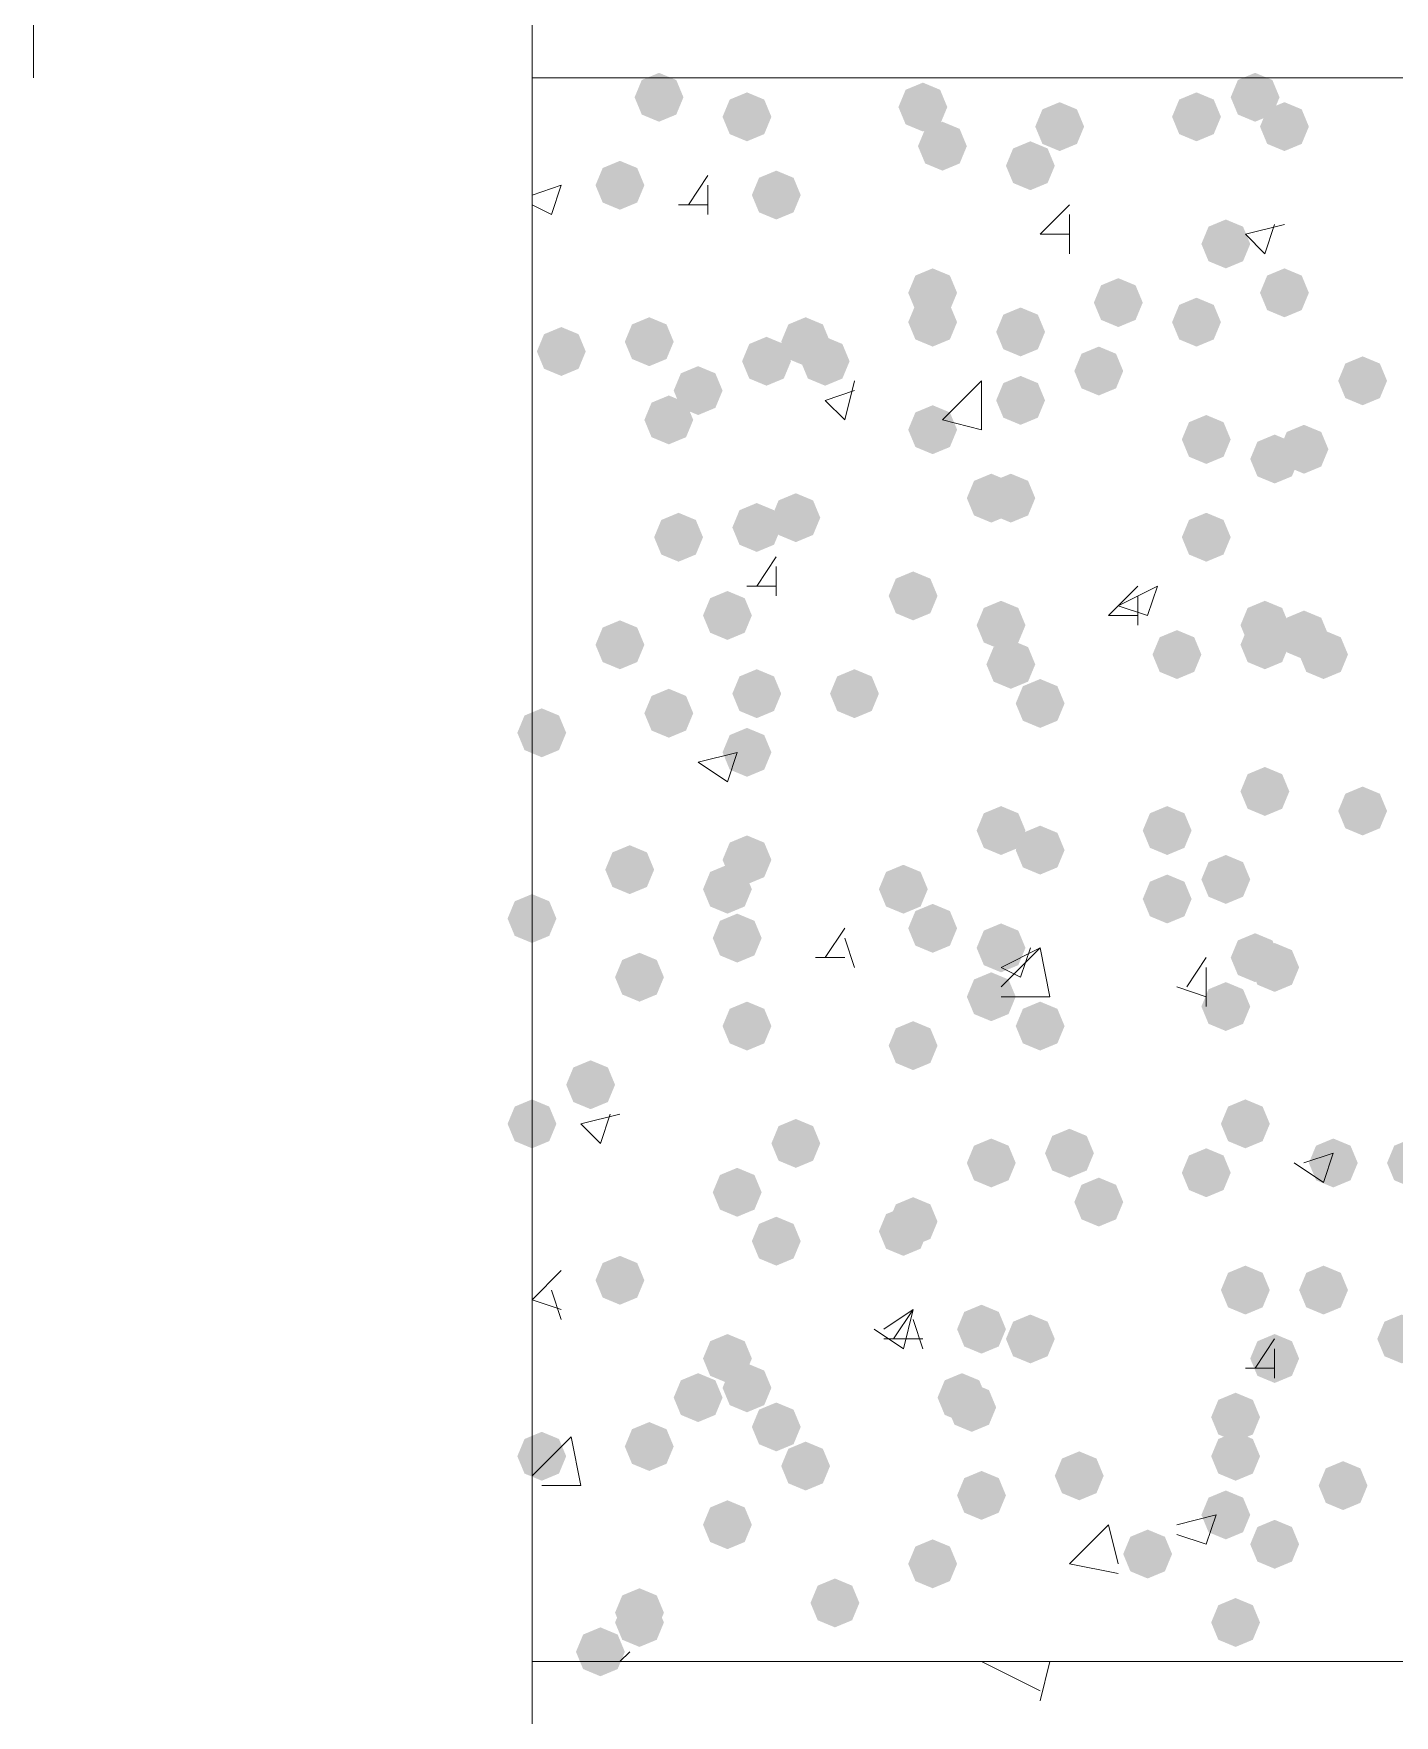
# Model space of a CAD drawing. Header units: millimetres. Extents: x 29 to 95071, y 20 to 67221.
# Drawn here: x 9655 to 10345, y 46277 to 47129 of the extents above; entities that cross this region are included whole.
import ezdxf

# ---------------------------------------------------------------- set-up
doc = ezdxf.new("R2010")
doc.units = ezdxf.units.MM

msp = doc.modelspace()

# ---------------------------------------------------------------- hatches: boundary and pattern name
h = msp.add_hatch(color=7)
h.dxf.hatch_style = 2
h.paths.add_polyline_path([(9971.92, 47084.61), (9963.17, 47088.25), (9959.53, 47097), (9963.17, 47105.75), (9971.92, 47109.39), (9980.67, 47105.75), (9984.31, 47097), (9980.67, 47088.25)])
h = msp.add_hatch(color=7)
h.dxf.hatch_style = 2
h.paths.add_polyline_path([(10274.27, 47084.61), (10265.52, 47088.25), (10261.88, 47097), (10265.52, 47105.75), (10274.27, 47109.39), (10283.02, 47105.75), (10286.66, 47097), (10283.02, 47088.25)])
h = msp.add_hatch(color=7)
h.dxf.hatch_style = 2
h.paths.add_polyline_path([(10016.53, 47074.69), (10007.78, 47078.33), (10004.14, 47087.09), (10007.78, 47095.84), (10016.53, 47099.48), (10025.28, 47095.84), (10028.92, 47087.09), (10025.28, 47078.33)])
h = msp.add_hatch(color=7)
h.dxf.hatch_style = 2
h.paths.add_polyline_path([(10105.75, 47079.65), (10097, 47083.29), (10093.36, 47092.04), (10097, 47100.79), (10105.75, 47104.43), (10114.5, 47100.79), (10118.14, 47092.04), (10114.5, 47083.29)])
h = msp.add_hatch(color=7)
h.dxf.hatch_style = 2
h.paths.add_polyline_path([(10244.53, 47074.69), (10235.78, 47078.33), (10232.14, 47087.09), (10235.78, 47095.84), (10244.53, 47099.48), (10253.28, 47095.84), (10256.92, 47087.09), (10253.28, 47078.33)])
h = msp.add_hatch(color=7)
h.dxf.hatch_style = 2
h.paths.add_polyline_path([(10175.14, 47069.74), (10166.39, 47073.38), (10162.75, 47082.13), (10166.39, 47090.88), (10175.14, 47094.52), (10183.89, 47090.88), (10187.53, 47082.13), (10183.89, 47073.38)])
h = msp.add_hatch(color=7)
h.dxf.hatch_style = 2
h.paths.add_polyline_path([(10289.14, 47069.74), (10280.39, 47073.38), (10276.75, 47082.13), (10280.39, 47090.88), (10289.14, 47094.52), (10297.89, 47090.88), (10301.53, 47082.13), (10297.89, 47073.38)])
h = msp.add_hatch(color=7)
h.dxf.hatch_style = 2
h.paths.add_polyline_path([(10115.66, 47059.82), (10106.91, 47063.46), (10103.27, 47072.22), (10106.91, 47080.97), (10115.66, 47084.61), (10124.41, 47080.97), (10128.05, 47072.22), (10124.41, 47063.46)])
h = msp.add_hatch(color=7)
h.dxf.hatch_style = 2
h.paths.add_polyline_path([(10160.27, 47049.91), (10151.52, 47053.55), (10147.88, 47062.3), (10151.52, 47071.05), (10160.27, 47074.69), (10169.02, 47071.05), (10172.66, 47062.3), (10169.02, 47053.55)])
h = msp.add_hatch(color=7)
h.dxf.hatch_style = 2
h.paths.add_polyline_path([(9952.1, 47040), (9943.34, 47043.64), (9939.7, 47052.39), (9943.34, 47061.14), (9952.1, 47064.78), (9960.85, 47061.14), (9964.49, 47052.39), (9960.85, 47043.64)])
h = msp.add_hatch(color=7)
h.dxf.hatch_style = 2
h.paths.add_polyline_path([(10031.4, 47035.04), (10022.65, 47038.68), (10019.01, 47047.43), (10022.65, 47056.18), (10031.4, 47059.82), (10040.15, 47056.18), (10043.79, 47047.43), (10040.15, 47038.68)])
h = msp.add_hatch(color=7)
h.dxf.hatch_style = 2
h.paths.add_polyline_path([(10259.4, 47010.26), (10250.65, 47013.9), (10247.01, 47022.65), (10250.65, 47031.4), (10259.4, 47035.04), (10268.15, 47031.4), (10271.79, 47022.65), (10268.15, 47013.9)])
h = msp.add_hatch(color=7)
h.dxf.hatch_style = 2
h.paths.add_polyline_path([(10110.71, 46985.48), (10101.95, 46989.12), (10098.31, 46997.87), (10101.95, 47006.62), (10110.71, 47010.26), (10119.46, 47006.62), (10123.1, 46997.87), (10119.46, 46989.12)])
h = msp.add_hatch(color=7)
h.dxf.hatch_style = 2
h.paths.add_polyline_path([(10204.88, 46980.52), (10196.13, 46984.16), (10192.49, 46992.91), (10196.13, 47001.66), (10204.88, 47005.3), (10213.63, 47001.66), (10217.27, 46992.91), (10213.63, 46984.16)])
h = msp.add_hatch(color=7)
h.dxf.hatch_style = 2
h.paths.add_polyline_path([(10289.14, 46985.48), (10280.39, 46989.12), (10276.75, 46997.87), (10280.39, 47006.62), (10289.14, 47010.26), (10297.89, 47006.62), (10301.53, 46997.87), (10297.89, 46989.12)])
h = msp.add_hatch(color=7)
h.dxf.hatch_style = 2
h.paths.add_polyline_path([(10110.71, 46970.61), (10101.95, 46974.25), (10098.31, 46983), (10101.95, 46991.75), (10110.71, 46995.39), (10119.46, 46991.75), (10123.1, 46983), (10119.46, 46974.25)])
h = msp.add_hatch(color=7)
h.dxf.hatch_style = 2
h.paths.add_polyline_path([(10244.53, 46970.61), (10235.78, 46974.25), (10232.14, 46983), (10235.78, 46991.75), (10244.53, 46995.39), (10253.28, 46991.75), (10256.92, 46983), (10253.28, 46974.25)])
h = msp.add_hatch(color=7)
h.dxf.hatch_style = 2
h.paths.add_polyline_path([(9966.97, 46960.69), (9958.21, 46964.33), (9954.57, 46973.08), (9958.21, 46981.84), (9966.97, 46985.48), (9975.72, 46981.84), (9979.36, 46973.08), (9975.72, 46964.33)])
h = msp.add_hatch(color=7)
h.dxf.hatch_style = 2
h.paths.add_polyline_path([(10046.27, 46960.69), (10037.52, 46964.33), (10033.88, 46973.08), (10037.52, 46981.84), (10046.27, 46985.48), (10055.02, 46981.84), (10058.66, 46973.08), (10055.02, 46964.33)])
h = msp.add_hatch(color=7)
h.dxf.hatch_style = 2
h.paths.add_polyline_path([(10155.31, 46965.65), (10146.56, 46969.29), (10142.92, 46978.04), (10146.56, 46986.79), (10155.31, 46990.43), (10164.07, 46986.79), (10167.71, 46978.04), (10164.07, 46969.29)])
h = msp.add_hatch(color=7)
h.dxf.hatch_style = 2
h.paths.add_polyline_path([(9922.36, 46955.74), (9913.6, 46959.38), (9909.97, 46968.13), (9913.6, 46976.88), (9922.36, 46980.52), (9931.11, 46976.88), (9934.75, 46968.13), (9931.11, 46959.38)])
h = msp.add_hatch(color=7)
h.dxf.hatch_style = 2
h.paths.add_polyline_path([(10026.44, 46950.78), (10017.69, 46954.42), (10014.05, 46963.17), (10017.69, 46971.92), (10026.44, 46975.56), (10035.2, 46971.92), (10038.84, 46963.17), (10035.2, 46954.42)])
h = msp.add_hatch(color=7)
h.dxf.hatch_style = 2
h.paths.add_polyline_path([(10056.18, 46950.78), (10047.43, 46954.42), (10043.79, 46963.17), (10047.43, 46971.92), (10056.18, 46975.56), (10064.93, 46971.92), (10068.57, 46963.17), (10064.93, 46954.42)])
h = msp.add_hatch(color=7)
h.dxf.hatch_style = 2
h.paths.add_polyline_path([(10194.97, 46945.82), (10186.21, 46949.46), (10182.57, 46958.22), (10186.21, 46966.97), (10194.97, 46970.61), (10203.72, 46966.97), (10207.36, 46958.22), (10203.72, 46949.46)])
h = msp.add_hatch(color=7)
h.dxf.hatch_style = 2
h.paths.add_polyline_path([(9991.75, 46935.91), (9983, 46939.55), (9979.36, 46948.3), (9983, 46957.05), (9991.75, 46960.69), (10000.5, 46957.05), (10004.14, 46948.3), (10000.5, 46939.55)])
h = msp.add_hatch(color=7)
h.dxf.hatch_style = 2
h.paths.add_polyline_path([(10328.79, 46940.87), (10320.04, 46944.51), (10316.4, 46953.26), (10320.04, 46962.01), (10328.79, 46965.65), (10337.54, 46962.01), (10341.18, 46953.26), (10337.54, 46944.51)])
h = msp.add_hatch(color=7)
h.dxf.hatch_style = 2
h.paths.add_polyline_path([(10155.31, 46930.95), (10146.56, 46934.59), (10142.92, 46943.35), (10146.56, 46952.1), (10155.31, 46955.74), (10164.07, 46952.1), (10167.71, 46943.35), (10164.07, 46934.59)])
h = msp.add_hatch(color=7)
h.dxf.hatch_style = 2
h.paths.add_polyline_path([(9976.88, 46921.04), (9968.13, 46924.68), (9964.49, 46933.43), (9968.13, 46942.18), (9976.88, 46945.82), (9985.63, 46942.18), (9989.27, 46933.43), (9985.63, 46924.68)])
h = msp.add_hatch(color=7)
h.dxf.hatch_style = 2
h.paths.add_polyline_path([(10110.71, 46916.08), (10101.95, 46919.72), (10098.31, 46928.48), (10101.95, 46937.23), (10110.71, 46940.87), (10119.46, 46937.23), (10123.1, 46928.48), (10119.46, 46919.72)])
h = msp.add_hatch(color=7)
h.dxf.hatch_style = 2
h.paths.add_polyline_path([(10249.49, 46911.13), (10240.74, 46914.77), (10237.1, 46923.52), (10240.74, 46932.27), (10249.49, 46935.91), (10258.24, 46932.27), (10261.88, 46923.52), (10258.24, 46914.77)])
h = msp.add_hatch(color=7)
h.dxf.hatch_style = 2
h.paths.add_polyline_path([(10284.18, 46901.21), (10275.43, 46904.85), (10271.79, 46913.61), (10275.43, 46922.36), (10284.18, 46926), (10292.94, 46922.36), (10296.58, 46913.61), (10292.94, 46904.85)])
h = msp.add_hatch(color=7)
h.dxf.hatch_style = 2
h.paths.add_polyline_path([(10299.05, 46906.17), (10290.3, 46909.81), (10286.66, 46918.56), (10290.3, 46927.31), (10299.05, 46930.95), (10307.8, 46927.31), (10311.44, 46918.56), (10307.8, 46909.81)])
h = msp.add_hatch(color=7)
h.dxf.hatch_style = 2
h.paths.add_polyline_path([(10140.44, 46881.39), (10131.69, 46885.03), (10128.05, 46893.78), (10131.69, 46902.53), (10140.44, 46906.17), (10149.2, 46902.53), (10152.84, 46893.78), (10149.2, 46885.03)])
h = msp.add_hatch(color=7)
h.dxf.hatch_style = 2
h.paths.add_polyline_path([(10150.36, 46881.39), (10141.61, 46885.03), (10137.97, 46893.78), (10141.61, 46902.53), (10150.36, 46906.17), (10159.11, 46902.53), (10162.75, 46893.78), (10159.11, 46885.03)])
h = msp.add_hatch(color=7)
h.dxf.hatch_style = 2
h.paths.add_polyline_path([(10041.31, 46871.48), (10032.56, 46875.12), (10028.92, 46883.87), (10032.56, 46892.62), (10041.31, 46896.26), (10050.06, 46892.62), (10053.7, 46883.87), (10050.06, 46875.12)])
h = msp.add_hatch(color=7)
h.dxf.hatch_style = 2
h.paths.add_polyline_path([(9981.83, 46861.56), (9973.08, 46865.2), (9969.44, 46873.95), (9973.08, 46882.71), (9981.83, 46886.35), (9990.59, 46882.71), (9994.23, 46873.95), (9990.59, 46865.2)])
h = msp.add_hatch(color=7)
h.dxf.hatch_style = 2
h.paths.add_polyline_path([(10021.49, 46866.52), (10012.74, 46870.16), (10009.1, 46878.91), (10012.74, 46887.66), (10021.49, 46891.3), (10030.24, 46887.66), (10033.88, 46878.91), (10030.24, 46870.16)])
h = msp.add_hatch(color=7)
h.dxf.hatch_style = 2
h.paths.add_polyline_path([(10249.49, 46861.56), (10240.74, 46865.2), (10237.1, 46873.95), (10240.74, 46882.71), (10249.49, 46886.35), (10258.24, 46882.71), (10261.88, 46873.95), (10258.24, 46865.2)])
h = msp.add_hatch(color=7)
h.dxf.hatch_style = 2
h.paths.add_polyline_path([(10100.79, 46831.82), (10092.04, 46835.46), (10088.4, 46844.21), (10092.04, 46852.97), (10100.79, 46856.61), (10109.54, 46852.97), (10113.18, 46844.21), (10109.54, 46835.46)])
h = msp.add_hatch(color=7)
h.dxf.hatch_style = 2
h.paths.add_polyline_path([(10006.62, 46821.91), (9997.87, 46825.55), (9994.23, 46834.3), (9997.87, 46843.05), (10006.62, 46846.69), (10015.37, 46843.05), (10019.01, 46834.3), (10015.37, 46825.55)])
h = msp.add_hatch(color=7)
h.dxf.hatch_style = 2
h.paths.add_polyline_path([(10145.4, 46816.95), (10136.65, 46820.59), (10133.01, 46829.35), (10136.65, 46838.1), (10145.4, 46841.74), (10154.15, 46838.1), (10157.79, 46829.35), (10154.15, 46820.59)])
h = msp.add_hatch(color=7)
h.dxf.hatch_style = 2
h.paths.add_polyline_path([(10279.23, 46816.95), (10270.48, 46820.59), (10266.84, 46829.35), (10270.48, 46838.1), (10279.23, 46841.74), (10287.98, 46838.1), (10291.62, 46829.35), (10287.98, 46820.59)])
h = msp.add_hatch(color=7)
h.dxf.hatch_style = 2
h.paths.add_polyline_path([(10299.05, 46812), (10290.3, 46815.64), (10286.66, 46824.39), (10290.3, 46833.14), (10299.05, 46836.78), (10307.8, 46833.14), (10311.44, 46824.39), (10307.8, 46815.64)])
h = msp.add_hatch(color=7)
h.dxf.hatch_style = 2
h.paths.add_polyline_path([(9952.1, 46807.04), (9943.34, 46810.68), (9939.7, 46819.43), (9943.34, 46828.18), (9952.1, 46831.82), (9960.85, 46828.18), (9964.49, 46819.43), (9960.85, 46810.68)])
h = msp.add_hatch(color=7)
h.dxf.hatch_style = 2
h.paths.add_polyline_path([(10234.62, 46802.08), (10225.87, 46805.72), (10222.23, 46814.48), (10225.87, 46823.23), (10234.62, 46826.87), (10243.37, 46823.23), (10247.01, 46814.48), (10243.37, 46805.72)])
h = msp.add_hatch(color=7)
h.dxf.hatch_style = 2
h.paths.add_polyline_path([(10279.23, 46807.04), (10270.48, 46810.68), (10266.84, 46819.43), (10270.48, 46828.18), (10279.23, 46831.82), (10287.98, 46828.18), (10291.62, 46819.43), (10287.98, 46810.68)])
h = msp.add_hatch(color=7)
h.dxf.hatch_style = 2
h.paths.add_polyline_path([(10308.97, 46802.08), (10300.22, 46805.72), (10296.58, 46814.48), (10300.22, 46823.23), (10308.97, 46826.87), (10317.72, 46823.23), (10321.36, 46814.48), (10317.72, 46805.72)])
h = msp.add_hatch(color=7)
h.dxf.hatch_style = 2
h.paths.add_polyline_path([(10150.36, 46797.13), (10141.61, 46800.77), (10137.97, 46809.52), (10141.61, 46818.27), (10150.36, 46821.91), (10159.11, 46818.27), (10162.75, 46809.52), (10159.11, 46800.77)])
h = msp.add_hatch(color=7)
h.dxf.hatch_style = 2
h.paths.add_polyline_path([(10021.49, 46782.26), (10012.74, 46785.9), (10009.1, 46794.65), (10012.74, 46803.4), (10021.49, 46807.04), (10030.24, 46803.4), (10033.88, 46794.65), (10030.24, 46785.9)])
h = msp.add_hatch(color=7)
h.dxf.hatch_style = 2
h.paths.add_polyline_path([(10071.05, 46782.26), (10062.3, 46785.9), (10058.66, 46794.65), (10062.3, 46803.4), (10071.05, 46807.04), (10079.8, 46803.4), (10083.44, 46794.65), (10079.8, 46785.9)])
h = msp.add_hatch(color=7)
h.dxf.hatch_style = 2
h.paths.add_polyline_path([(10165.23, 46777.3), (10156.48, 46780.94), (10152.84, 46789.69), (10156.48, 46798.44), (10165.23, 46802.08), (10173.98, 46798.44), (10177.62, 46789.69), (10173.98, 46780.94)])
h = msp.add_hatch(color=7)
h.dxf.hatch_style = 2
h.paths.add_polyline_path([(9976.88, 46772.34), (9968.13, 46775.98), (9964.49, 46784.74), (9968.13, 46793.49), (9976.88, 46797.13), (9985.63, 46793.49), (9989.27, 46784.74), (9985.63, 46775.98)])
h = msp.add_hatch(color=7)
h.dxf.hatch_style = 2
h.paths.add_polyline_path([(9912.44, 46762.43), (9903.69, 46766.07), (9900.05, 46774.82), (9903.69, 46783.57), (9912.44, 46787.21), (9921.19, 46783.57), (9924.83, 46774.82), (9921.19, 46766.07)])
h = msp.add_hatch(color=7)
h.dxf.hatch_style = 2
h.paths.add_polyline_path([(10016.53, 46752.52), (10007.78, 46756.16), (10004.14, 46764.91), (10007.78, 46773.66), (10016.53, 46777.3), (10025.28, 46773.66), (10028.92, 46764.91), (10025.28, 46756.16)])
h = msp.add_hatch(color=7)
h.dxf.hatch_style = 2
h.paths.add_polyline_path([(10279.23, 46732.69), (10270.48, 46736.33), (10266.84, 46745.08), (10270.48, 46753.84), (10279.23, 46757.48), (10287.98, 46753.84), (10291.62, 46745.08), (10287.98, 46736.33)])
h = msp.add_hatch(color=7)
h.dxf.hatch_style = 2
h.paths.add_polyline_path([(10328.79, 46722.78), (10320.04, 46726.42), (10316.4, 46735.17), (10320.04, 46743.92), (10328.79, 46747.56), (10337.54, 46743.92), (10341.18, 46735.17), (10337.54, 46726.42)])
h = msp.add_hatch(color=7)
h.dxf.hatch_style = 2
h.paths.add_polyline_path([(10145.4, 46712.87), (10136.65, 46716.51), (10133.01, 46725.26), (10136.65, 46734.01), (10145.4, 46737.65), (10154.15, 46734.01), (10157.79, 46725.26), (10154.15, 46716.51)])
h = msp.add_hatch(color=7)
h.dxf.hatch_style = 2
h.paths.add_polyline_path([(10229.66, 46712.87), (10220.91, 46716.51), (10217.27, 46725.26), (10220.91, 46734.01), (10229.66, 46737.65), (10238.41, 46734.01), (10242.05, 46725.26), (10238.41, 46716.51)])
h = msp.add_hatch(color=7)
h.dxf.hatch_style = 2
h.paths.add_polyline_path([(10016.53, 46698), (10007.78, 46701.64), (10004.14, 46710.39), (10007.78, 46719.14), (10016.53, 46722.78), (10025.28, 46719.14), (10028.92, 46710.39), (10025.28, 46701.64)])
h = msp.add_hatch(color=7)
h.dxf.hatch_style = 2
h.paths.add_polyline_path([(10165.23, 46702.95), (10156.48, 46706.59), (10152.84, 46715.34), (10156.48, 46724.1), (10165.23, 46727.74), (10173.98, 46724.1), (10177.62, 46715.34), (10173.98, 46706.59)])
h = msp.add_hatch(color=7)
h.dxf.hatch_style = 2
h.paths.add_polyline_path([(9957.05, 46693.04), (9948.3, 46696.68), (9944.66, 46705.43), (9948.3, 46714.18), (9957.05, 46717.82), (9965.8, 46714.18), (9969.44, 46705.43), (9965.8, 46696.68)])
h = msp.add_hatch(color=7)
h.dxf.hatch_style = 2
h.paths.add_polyline_path([(10259.4, 46688.08), (10250.65, 46691.72), (10247.01, 46700.47), (10250.65, 46709.23), (10259.4, 46712.87), (10268.15, 46709.23), (10271.79, 46700.47), (10268.15, 46691.72)])
h = msp.add_hatch(color=7)
h.dxf.hatch_style = 2
h.paths.add_polyline_path([(10006.62, 46683.13), (9997.87, 46686.77), (9994.23, 46695.52), (9997.87, 46704.27), (10006.62, 46707.91), (10015.37, 46704.27), (10019.01, 46695.52), (10015.37, 46686.77)])
h = msp.add_hatch(color=7)
h.dxf.hatch_style = 2
h.paths.add_polyline_path([(10095.84, 46683.13), (10087.08, 46686.77), (10083.44, 46695.52), (10087.08, 46704.27), (10095.84, 46707.91), (10104.59, 46704.27), (10108.23, 46695.52), (10104.59, 46686.77)])
h = msp.add_hatch(color=7)
h.dxf.hatch_style = 2
h.paths.add_polyline_path([(10229.66, 46678.17), (10220.91, 46681.81), (10217.27, 46690.56), (10220.91, 46699.31), (10229.66, 46702.95), (10238.41, 46699.31), (10242.05, 46690.56), (10238.41, 46681.81)])
h = msp.add_hatch(color=7)
h.dxf.hatch_style = 2
h.paths.add_polyline_path([(9907.49, 46668.26), (9898.74, 46671.9), (9895.1, 46680.65), (9898.74, 46689.4), (9907.49, 46693.04), (9916.24, 46689.4), (9919.88, 46680.65), (9916.24, 46671.9)])
h = msp.add_hatch(color=7)
h.dxf.hatch_style = 2
h.paths.add_polyline_path([(10110.71, 46663.3), (10101.95, 46666.94), (10098.31, 46675.69), (10101.95, 46684.44), (10110.71, 46688.08), (10119.46, 46684.44), (10123.1, 46675.69), (10119.46, 46666.94)])
h = msp.add_hatch(color=7)
h.dxf.hatch_style = 2
h.paths.add_polyline_path([(10011.57, 46658.34), (10002.82, 46661.98), (9999.18, 46670.74), (10002.82, 46679.49), (10011.57, 46683.13), (10020.33, 46679.49), (10023.97, 46670.74), (10020.33, 46661.98)])
h = msp.add_hatch(color=7)
h.dxf.hatch_style = 2
h.paths.add_polyline_path([(10145.4, 46653.39), (10136.65, 46657.03), (10133.01, 46665.78), (10136.65, 46674.53), (10145.4, 46678.17), (10154.15, 46674.53), (10157.79, 46665.78), (10154.15, 46657.03)])
h = msp.add_hatch(color=7)
h.dxf.hatch_style = 2
h.paths.add_polyline_path([(10274.27, 46648.43), (10265.52, 46652.07), (10261.88, 46660.82), (10265.52, 46669.57), (10274.27, 46673.21), (10283.02, 46669.57), (10286.66, 46660.82), (10283.02, 46652.07)])
h = msp.add_hatch(color=7)
h.dxf.hatch_style = 2
h.paths.add_polyline_path([(9962.01, 46638.52), (9953.26, 46642.16), (9949.62, 46650.91), (9953.26, 46659.66), (9962.01, 46663.3), (9970.76, 46659.66), (9974.4, 46650.91), (9970.76, 46642.16)])
h = msp.add_hatch(color=7)
h.dxf.hatch_style = 2
h.paths.add_polyline_path([(10284.18, 46643.47), (10275.43, 46647.11), (10271.79, 46655.87), (10275.43, 46664.62), (10284.18, 46668.26), (10292.94, 46664.62), (10296.58, 46655.87), (10292.94, 46647.11)])
h = msp.add_hatch(color=7)
h.dxf.hatch_style = 2
h.paths.add_polyline_path([(10140.44, 46628.61), (10131.69, 46632.24), (10128.05, 46641), (10131.69, 46649.75), (10140.44, 46653.39), (10149.2, 46649.75), (10152.84, 46641), (10149.2, 46632.24)])
h = msp.add_hatch(color=7)
h.dxf.hatch_style = 2
h.paths.add_polyline_path([(10259.4, 46623.65), (10250.65, 46627.29), (10247.01, 46636.04), (10250.65, 46644.79), (10259.4, 46648.43), (10268.15, 46644.79), (10271.79, 46636.04), (10268.15, 46627.29)])
h = msp.add_hatch(color=7)
h.dxf.hatch_style = 2
h.paths.add_polyline_path([(10016.53, 46613.74), (10007.78, 46617.38), (10004.14, 46626.13), (10007.78, 46634.88), (10016.53, 46638.52), (10025.28, 46634.88), (10028.92, 46626.13), (10025.28, 46617.38)])
h = msp.add_hatch(color=7)
h.dxf.hatch_style = 2
h.paths.add_polyline_path([(10165.23, 46613.74), (10156.48, 46617.38), (10152.84, 46626.13), (10156.48, 46634.88), (10165.23, 46638.52), (10173.98, 46634.88), (10177.62, 46626.13), (10173.98, 46617.38)])
h = msp.add_hatch(color=7)
h.dxf.hatch_style = 2
h.paths.add_polyline_path([(10100.79, 46603.82), (10092.04, 46607.46), (10088.4, 46616.21), (10092.04, 46624.97), (10100.79, 46628.61), (10109.54, 46624.97), (10113.18, 46616.21), (10109.54, 46607.46)])
h = msp.add_hatch(color=7)
h.dxf.hatch_style = 2
h.paths.add_polyline_path([(9937.23, 46584), (9928.47, 46587.64), (9924.83, 46596.39), (9928.47, 46605.14), (9937.23, 46608.78), (9945.98, 46605.14), (9949.62, 46596.39), (9945.98, 46587.64)])
h = msp.add_hatch(color=7)
h.dxf.hatch_style = 2
h.paths.add_polyline_path([(9907.49, 46564.17), (9898.74, 46567.81), (9895.1, 46576.56), (9898.74, 46585.31), (9907.49, 46588.95), (9916.24, 46585.31), (9919.88, 46576.56), (9916.24, 46567.81)])
h = msp.add_hatch(color=7)
h.dxf.hatch_style = 2
h.paths.add_polyline_path([(10269.31, 46564.17), (10260.56, 46567.81), (10256.92, 46576.56), (10260.56, 46585.31), (10269.31, 46588.95), (10278.07, 46585.31), (10281.71, 46576.56), (10278.07, 46567.81)])
h = msp.add_hatch(color=7)
h.dxf.hatch_style = 2
h.paths.add_polyline_path([(10041.31, 46554.26), (10032.56, 46557.9), (10028.92, 46566.65), (10032.56, 46575.4), (10041.31, 46579.04), (10050.06, 46575.4), (10053.7, 46566.65), (10050.06, 46557.9)])
h = msp.add_hatch(color=7)
h.dxf.hatch_style = 2
h.paths.add_polyline_path([(10140.44, 46544.34), (10131.69, 46547.98), (10128.05, 46556.74), (10131.69, 46565.49), (10140.44, 46569.13), (10149.2, 46565.49), (10152.84, 46556.74), (10149.2, 46547.98)])
h = msp.add_hatch(color=7)
h.dxf.hatch_style = 2
h.paths.add_polyline_path([(10180.1, 46549.3), (10171.35, 46552.94), (10167.71, 46561.69), (10171.35, 46570.44), (10180.1, 46574.08), (10188.85, 46570.44), (10192.49, 46561.69), (10188.85, 46552.94)])
h = msp.add_hatch(color=7)
h.dxf.hatch_style = 2
h.paths.add_polyline_path([(10313.92, 46544.34), (10305.17, 46547.98), (10301.53, 46556.74), (10305.17, 46565.49), (10313.92, 46569.13), (10322.67, 46565.49), (10326.31, 46556.74), (10322.67, 46547.98)])
h = msp.add_hatch(color=7)
h.dxf.hatch_style = 2
h.paths.add_polyline_path([(10353.58, 46544.34), (10344.82, 46547.98), (10341.18, 46556.74), (10344.82, 46565.49), (10353.58, 46569.13), (10362.33, 46565.49), (10365.97, 46556.74), (10362.33, 46547.98)])
h = msp.add_hatch(color=7)
h.dxf.hatch_style = 2
h.paths.add_polyline_path([(10249.49, 46539.39), (10240.74, 46543.03), (10237.1, 46551.78), (10240.74, 46560.53), (10249.49, 46564.17), (10258.24, 46560.53), (10261.88, 46551.78), (10258.24, 46543.03)])
h = msp.add_hatch(color=7)
h.dxf.hatch_style = 2
h.paths.add_polyline_path([(10011.57, 46529.47), (10002.82, 46533.11), (9999.18, 46541.87), (10002.82, 46550.62), (10011.57, 46554.26), (10020.33, 46550.62), (10023.97, 46541.87), (10020.33, 46533.11)])
h = msp.add_hatch(color=7)
h.dxf.hatch_style = 2
h.paths.add_polyline_path([(10194.97, 46524.52), (10186.21, 46528.16), (10182.57, 46536.91), (10186.21, 46545.66), (10194.97, 46549.3), (10203.72, 46545.66), (10207.36, 46536.91), (10203.72, 46528.16)])
h = msp.add_hatch(color=7)
h.dxf.hatch_style = 2
h.paths.add_polyline_path([(10095.84, 46509.65), (10087.08, 46513.29), (10083.44, 46522.04), (10087.08, 46530.79), (10095.84, 46534.43), (10104.59, 46530.79), (10108.23, 46522.04), (10104.59, 46513.29)])
h = msp.add_hatch(color=7)
h.dxf.hatch_style = 2
h.paths.add_polyline_path([(10100.79, 46514.6), (10092.04, 46518.24), (10088.4, 46527), (10092.04, 46535.75), (10100.79, 46539.39), (10109.54, 46535.75), (10113.18, 46527), (10109.54, 46518.24)])
h = msp.add_hatch(color=7)
h.dxf.hatch_style = 2
h.paths.add_polyline_path([(10031.4, 46504.69), (10022.65, 46508.33), (10019.01, 46517.08), (10022.65, 46525.83), (10031.4, 46529.47), (10040.15, 46525.83), (10043.79, 46517.08), (10040.15, 46508.33)])
h = msp.add_hatch(color=7)
h.dxf.hatch_style = 2
h.paths.add_polyline_path([(9952.1, 46484.87), (9943.34, 46488.51), (9939.7, 46497.26), (9943.34, 46506.01), (9952.1, 46509.65), (9960.85, 46506.01), (9964.49, 46497.26), (9960.85, 46488.51)])
h = msp.add_hatch(color=7)
h.dxf.hatch_style = 2
h.paths.add_polyline_path([(10269.31, 46479.91), (10260.56, 46483.55), (10256.92, 46492.3), (10260.56, 46501.05), (10269.31, 46504.69), (10278.07, 46501.05), (10281.71, 46492.3), (10278.07, 46483.55)])
h = msp.add_hatch(color=7)
h.dxf.hatch_style = 2
h.paths.add_polyline_path([(10308.97, 46479.91), (10300.22, 46483.55), (10296.58, 46492.3), (10300.22, 46501.05), (10308.97, 46504.69), (10317.72, 46501.05), (10321.36, 46492.3), (10317.72, 46483.55)])
h = msp.add_hatch(color=7)
h.dxf.hatch_style = 2
h.paths.add_polyline_path([(10135.49, 46460.08), (10126.74, 46463.72), (10123.1, 46472.47), (10126.74, 46481.23), (10135.49, 46484.87), (10144.24, 46481.23), (10147.88, 46472.47), (10144.24, 46463.72)])
h = msp.add_hatch(color=7)
h.dxf.hatch_style = 2
h.paths.add_polyline_path([(10160.27, 46455.13), (10151.52, 46458.77), (10147.88, 46467.52), (10151.52, 46476.27), (10160.27, 46479.91), (10169.02, 46476.27), (10172.66, 46467.52), (10169.02, 46458.77)])
h = msp.add_hatch(color=7)
h.dxf.hatch_style = 2
h.paths.add_polyline_path([(10348.62, 46455.13), (10339.87, 46458.77), (10336.23, 46467.52), (10339.87, 46476.27), (10348.62, 46479.91), (10357.37, 46476.27), (10361.01, 46467.52), (10357.37, 46458.77)])
h = msp.add_hatch(color=7)
h.dxf.hatch_style = 2
h.paths.add_polyline_path([(10006.62, 46445.21), (9997.87, 46448.85), (9994.23, 46457.6), (9997.87, 46466.36), (10006.62, 46470), (10015.37, 46466.36), (10019.01, 46457.6), (10015.37, 46448.85)])
h = msp.add_hatch(color=7)
h.dxf.hatch_style = 2
h.paths.add_polyline_path([(10284.18, 46445.21), (10275.43, 46448.85), (10271.79, 46457.6), (10275.43, 46466.36), (10284.18, 46470), (10292.94, 46466.36), (10296.58, 46457.6), (10292.94, 46448.85)])
h = msp.add_hatch(color=7)
h.dxf.hatch_style = 2
h.paths.add_polyline_path([(9991.75, 46425.39), (9983, 46429.03), (9979.36, 46437.78), (9983, 46446.53), (9991.75, 46450.17), (10000.5, 46446.53), (10004.14, 46437.78), (10000.5, 46429.03)])
h = msp.add_hatch(color=7)
h.dxf.hatch_style = 2
h.paths.add_polyline_path([(10016.53, 46430.34), (10007.78, 46433.98), (10004.14, 46442.73), (10007.78, 46451.49), (10016.53, 46455.13), (10025.28, 46451.49), (10028.92, 46442.73), (10025.28, 46433.98)])
h = msp.add_hatch(color=7)
h.dxf.hatch_style = 2
h.paths.add_polyline_path([(10125.57, 46425.39), (10116.82, 46429.03), (10113.18, 46437.78), (10116.82, 46446.53), (10125.57, 46450.17), (10134.33, 46446.53), (10137.97, 46437.78), (10134.33, 46429.03)])
h = msp.add_hatch(color=7)
h.dxf.hatch_style = 2
h.paths.add_polyline_path([(10130.53, 46420.43), (10121.78, 46424.07), (10118.14, 46432.82), (10121.78, 46441.57), (10130.53, 46445.21), (10139.28, 46441.57), (10142.92, 46432.82), (10139.28, 46424.07)])
h = msp.add_hatch(color=7)
h.dxf.hatch_style = 2
h.paths.add_polyline_path([(10264.36, 46415.47), (10255.61, 46419.11), (10251.97, 46427.87), (10255.61, 46436.62), (10264.36, 46440.26), (10273.11, 46436.62), (10276.75, 46427.87), (10273.11, 46419.11)])
h = msp.add_hatch(color=7)
h.dxf.hatch_style = 2
h.paths.add_polyline_path([(10031.4, 46410.52), (10022.65, 46414.16), (10019.01, 46422.91), (10022.65, 46431.66), (10031.4, 46435.3), (10040.15, 46431.66), (10043.79, 46422.91), (10040.15, 46414.16)])
h = msp.add_hatch(color=7)
h.dxf.hatch_style = 2
h.paths.add_polyline_path([(9966.97, 46400.6), (9958.21, 46404.24), (9954.57, 46413), (9958.21, 46421.75), (9966.97, 46425.39), (9975.72, 46421.75), (9979.36, 46413), (9975.72, 46404.24)])
h = msp.add_hatch(color=7)
h.dxf.hatch_style = 2
h.paths.add_polyline_path([(9912.44, 46395.65), (9903.69, 46399.29), (9900.05, 46408.04), (9903.69, 46416.79), (9912.44, 46420.43), (9921.19, 46416.79), (9924.83, 46408.04), (9921.19, 46399.29)])
h = msp.add_hatch(color=7)
h.dxf.hatch_style = 2
h.paths.add_polyline_path([(10046.27, 46390.69), (10037.52, 46394.33), (10033.88, 46403.08), (10037.52, 46411.83), (10046.27, 46415.47), (10055.02, 46411.83), (10058.66, 46403.08), (10055.02, 46394.33)])
h = msp.add_hatch(color=7)
h.dxf.hatch_style = 2
h.paths.add_polyline_path([(10264.36, 46395.65), (10255.61, 46399.29), (10251.97, 46408.04), (10255.61, 46416.79), (10264.36, 46420.43), (10273.11, 46416.79), (10276.75, 46408.04), (10273.11, 46399.29)])
h = msp.add_hatch(color=7)
h.dxf.hatch_style = 2
h.paths.add_polyline_path([(10185.05, 46385.73), (10176.3, 46389.37), (10172.66, 46398.13), (10176.3, 46406.88), (10185.05, 46410.52), (10193.8, 46406.88), (10197.44, 46398.13), (10193.8, 46389.37)])
h = msp.add_hatch(color=7)
h.dxf.hatch_style = 2
h.paths.add_polyline_path([(10135.49, 46375.82), (10126.74, 46379.46), (10123.1, 46388.21), (10126.74, 46396.96), (10135.49, 46400.6), (10144.24, 46396.96), (10147.88, 46388.21), (10144.24, 46379.46)])
h = msp.add_hatch(color=7)
h.dxf.hatch_style = 2
h.paths.add_polyline_path([(10318.88, 46380.78), (10310.13, 46384.42), (10306.49, 46393.17), (10310.13, 46401.92), (10318.88, 46405.56), (10327.63, 46401.92), (10331.27, 46393.17), (10327.63, 46384.42)])
h = msp.add_hatch(color=7)
h.dxf.hatch_style = 2
h.paths.add_polyline_path([(10259.4, 46365.91), (10250.65, 46369.55), (10247.01, 46378.3), (10250.65, 46387.05), (10259.4, 46390.69), (10268.15, 46387.05), (10271.79, 46378.3), (10268.15, 46369.55)])
h = msp.add_hatch(color=7)
h.dxf.hatch_style = 2
h.paths.add_polyline_path([(10006.62, 46360.95), (9997.87, 46364.59), (9994.23, 46373.34), (9997.87, 46382.09), (10006.62, 46385.73), (10015.37, 46382.09), (10019.01, 46373.34), (10015.37, 46364.59)])
h = msp.add_hatch(color=7)
h.dxf.hatch_style = 2
h.paths.add_polyline_path([(10284.18, 46351.04), (10275.43, 46354.68), (10271.79, 46363.43), (10275.43, 46372.18), (10284.18, 46375.82), (10292.94, 46372.18), (10296.58, 46363.43), (10292.94, 46354.68)])
h = msp.add_hatch(color=7)
h.dxf.hatch_style = 2
h.paths.add_polyline_path([(10110.71, 46341.13), (10101.95, 46344.77), (10098.31, 46353.52), (10101.95, 46362.27), (10110.71, 46365.91), (10119.46, 46362.27), (10123.1, 46353.52), (10119.46, 46344.77)])
h = msp.add_hatch(color=7)
h.dxf.hatch_style = 2
h.paths.add_polyline_path([(10219.75, 46346.08), (10211, 46349.72), (10207.36, 46358.47), (10211, 46367.22), (10219.75, 46370.86), (10228.5, 46367.22), (10232.14, 46358.47), (10228.5, 46349.72)])
h = msp.add_hatch(color=7)
h.dxf.hatch_style = 2
h.paths.add_polyline_path([(10061.14, 46321.3), (10052.39, 46324.94), (10048.75, 46333.69), (10052.39, 46342.44), (10061.14, 46346.08), (10069.89, 46342.44), (10073.53, 46333.69), (10069.89, 46324.94)])
h = msp.add_hatch(color=7)
h.dxf.hatch_style = 2
h.paths.add_polyline_path([(9962.01, 46316.34), (9953.26, 46319.98), (9949.62, 46328.73), (9953.26, 46337.49), (9962.01, 46341.13), (9970.76, 46337.49), (9974.4, 46328.73), (9970.76, 46319.98)])
h = msp.add_hatch(color=7)
h.dxf.hatch_style = 2
h.paths.add_polyline_path([(9962.01, 46311.39), (9953.26, 46315.03), (9949.62, 46323.78), (9953.26, 46332.53), (9962.01, 46336.17), (9970.76, 46332.53), (9974.4, 46323.78), (9970.76, 46315.03)])
h = msp.add_hatch(color=7)
h.dxf.hatch_style = 2
h.paths.add_polyline_path([(10264.36, 46311.39), (10255.61, 46315.03), (10251.97, 46323.78), (10255.61, 46332.53), (10264.36, 46336.17), (10273.11, 46332.53), (10276.75, 46323.78), (10273.11, 46315.03)])
h = msp.add_hatch(color=7)
h.dxf.hatch_style = 2
h.paths.add_polyline_path([(9942.18, 46296.52), (9933.43, 46300.16), (9929.79, 46308.91), (9933.43, 46317.66), (9942.18, 46321.3), (9950.93, 46317.66), (9954.57, 46308.91), (9950.93, 46300.16)])

# ---------------------------------------------------------------- linework, layer by layer
at = {"color": 7, "lineweight": 0}
for points in [[(9654.7, 53000.24), (9654.7, 47106.91)], [(9907.49, 42903.76), (9907.49, 52658.24)], [(9907.49, 47106.91), (12856.63, 47106.91)], [(9986.79, 47042.48), (9996.7, 47057.35)], [(9907.49, 47047.43), (9922.36, 47052.39)], [(9917.4, 47037.52), (9922.36, 47052.39)], [(9996.7, 47037.52), (9996.7, 47052.39)], [(9907.49, 47042.48), (9917.4, 47037.52)], [(9981.83, 47042.48), (9996.7, 47042.48)], [(10165.23, 47027.61), (10180.1, 47042.48)], [(10180.1, 47017.69), (10180.1, 47037.52)], [(10269.31, 47027.61), (10289.14, 47032.56)], [(10279.23, 47017.69), (10284.18, 47032.56)], [(10165.23, 47027.61), (10180.1, 47027.61)], [(10269.31, 47027.61), (10279.23, 47017.69)], [(10066.1, 46933.43), (10071.05, 46953.26)], [(10115.66, 46933.43), (10135.49, 46953.26)], [(10135.49, 46928.48), (10135.49, 46953.26)], [(10056.18, 46943.35), (10071.05, 46948.3)], [(10056.18, 46943.35), (10066.1, 46933.43)], [(10115.66, 46933.43), (10135.49, 46928.48)], [(10021.49, 46849.17), (10031.4, 46864.04)], [(10031.4, 46844.21), (10031.4, 46859.08)], [(10016.53, 46849.17), (10031.4, 46849.17)], [(10199.92, 46834.3), (10214.79, 46849.17)], [(10204.88, 46839.26), (10224.71, 46849.17)], [(10219.75, 46834.3), (10224.71, 46849.17)], [(10214.79, 46829.35), (10214.79, 46844.21)], [(10199.92, 46834.3), (10214.79, 46834.3)], [(10204.88, 46839.26), (10219.75, 46834.3)], [(9991.75, 46759.95), (10011.57, 46764.91)], [(10006.62, 46750.04), (10011.57, 46764.91)], [(9991.75, 46759.95), (10006.62, 46750.04)], [(10056.18, 46660.82), (10066.1, 46675.69)], [(10071.05, 46655.87), (10066.1, 46670.74)], [(10145.4, 46645.95), (10165.23, 46665.78)], [(10145.4, 46655.87), (10165.23, 46665.78)], [(10155.31, 46650.91), (10160.27, 46665.78)], [(10170.18, 46641), (10165.23, 46665.78)], [(10051.23, 46660.82), (10066.1, 46660.82)], [(10145.4, 46655.87), (10155.31, 46650.91)], [(10239.58, 46645.95), (10249.49, 46660.82)], [(10249.49, 46636.04), (10249.49, 46655.87)], [(10234.62, 46645.95), (10249.49, 46641)], [(10145.4, 46641), (10170.18, 46641)], [(9932.27, 46576.56), (9952.1, 46581.52)], [(9932.27, 46576.56), (9942.18, 46566.65)], [(9942.18, 46566.65), (9947.14, 46581.52)], [(10299.05, 46556.74), (10313.92, 46561.69)], [(10308.97, 46546.82), (10313.92, 46561.69)], [(10294.1, 46556.74), (10308.97, 46546.82)], [(9907.49, 46487.34), (9922.36, 46502.21)], [(9922.36, 46477.43), (9917.4, 46492.3)], [(9907.49, 46487.34), (9922.36, 46482.39)], [(10085.92, 46472.47), (10100.79, 46482.39)], [(10090.88, 46467.52), (10100.79, 46482.39)], [(10095.84, 46462.56), (10100.79, 46482.39)], [(10105.75, 46462.56), (10100.79, 46477.43)], [(10080.97, 46472.47), (10095.84, 46462.56)], [(10085.92, 46467.52), (10105.75, 46467.52)], [(10274.27, 46452.65), (10284.18, 46467.52)], [(10284.18, 46447.69), (10284.18, 46462.56)], [(10269.31, 46452.65), (10284.18, 46452.65)], [(9907.49, 46398.13), (9927.31, 46417.95)], [(9932.27, 46393.17), (9927.31, 46417.95)], [(9912.44, 46393.17), (9932.27, 46393.17)], [(10180.1, 46353.52), (10199.92, 46373.34)], [(10204.88, 46353.52), (10199.92, 46373.34)], [(10234.62, 46373.34), (10254.44, 46378.3)], [(10249.49, 46363.43), (10254.44, 46378.3)], [(10234.62, 46368.39), (10249.49, 46363.43)], [(10180.1, 46353.52), (10204.88, 46348.56)], [(9907.49, 46303.95), (10908.71, 46303.95)], [(9952.1, 46303.95), (9957.05, 46308.91)], [(10135.49, 46303.95), (10165.23, 46289.08)], [(10165.23, 46284.13), (10170.18, 46303.95)]]:
    msp.add_lwpolyline(points, dxfattribs=at)

doc.saveas('drawing.dxf')
